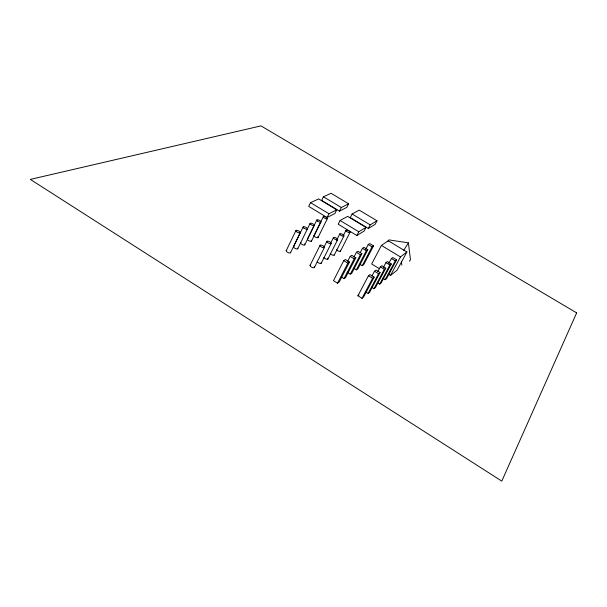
<?xml version="1.0" encoding="UTF-8"?>
<svg xmlns="http://www.w3.org/2000/svg" width="607" height="607" viewBox="0 0 607 607"><rect width="100%" height="100%" fill="white"/><g stroke="black" fill="none" stroke-linecap="round" stroke-linejoin="round"><path stroke-width="0.91" d="M286.216 250.653L295.92 230.592M310.526 202.647L308.713 206.395L327.105 217.511L334.943 213.482L336.764 209.802L318.69 198.929L310.526 202.647L328.956 213.77L336.764 209.802M290.548 252.702L300.283 232.663M293.53 246.685L303.128 226.935M297.779 248.695L310.078 223.406M323.425 196.774L321.649 200.409L339.488 211.137L346.832 207.359L348.615 203.793L331.065 193.292L323.425 196.774L341.301 207.503L348.615 203.793M307.415 239.135L316.801 219.992M304.767 244.826L314.289 225.409M314.009 235.554L323.319 216.646M311.49 241.138L320.936 221.965M327.105 217.511L328.956 213.77M318.015 237.519L327.34 218.687A2.253 0.759 26.3 0 0 324.669 216.593A2.253 0.759 26.3 0 0 323.979 217.723A2.253 0.759 26.3 0 0 327.34 218.687M310.094 265.335L320.064 245.296M339.488 211.137L341.301 207.503M324.009 247.11L326.885 241.358M314.38 267.512L324.388 247.489A2.428 0.888 26.5 0 0 321.52 245.175A2.428 0.888 26.5 0 0 320.769 246.518A2.428 0.888 26.5 0 0 324.388 247.489M340.087 220.485L338.213 224.226L356.855 235.501L364.124 231.062L366.013 227.397L347.69 216.373L340.087 220.485L358.767 231.76L366.013 227.397M330.496 243.468L333.463 237.557M321.24 263.226L331.134 243.521A2.382 0.85 26.6 0 0 328.296 241.252A2.382 0.85 26.6 0 0 327.59 242.55A2.382 0.85 26.6 0 0 331.134 243.521M336.468 240.547L339.821 233.892M327.856 259.083L337.636 239.682A2.345 0.827 26.7 0 0 334.844 237.466A2.345 0.827 26.7 0 0 334.169 238.726A2.345 0.827 26.7 0 0 337.636 239.682M352.098 213.99L350.269 217.617L368.343 228.49L375.149 224.34L376.993 220.781L359.215 210.136L352.098 213.99L370.217 224.863L376.993 220.781M343.061 236.077L345.96 230.349M334.252 255.084L343.926 235.979A2.299 0.797 26.8 0 0 341.164 233.801A2.299 0.797 26.8 0 0 340.527 235.03A2.299 0.797 26.8 0 0 343.926 235.979M340.436 251.215L349.996 232.398M343.744 260.631L333.486 280.684L337.53 283.188L339.23 281.989L349.503 262.019L345.421 259.523L343.744 260.631L347.841 263.142L349.503 262.019M356.855 235.501L358.767 231.76M347.652 261.329L350.186 256.397L351.81 255.327L355.823 257.778L345.671 277.429L344.04 278.583L341.642 277.111M337.53 283.188L347.841 263.142M368.343 228.49L370.217 224.863M353.904 257.163L356.408 252.307L357.978 251.275L361.924 253.673L351.893 273.029L350.315 274.144L347.181 272.217M344.04 278.583L354.222 258.855L355.823 257.778M360.27 252.512L362.417 248.354L363.934 247.36L367.819 249.72L357.91 268.772L356.377 269.849L354.063 268.438M350.315 274.144L360.376 254.72L361.924 253.673M365.672 249.454L368.221 244.538L369.686 243.582L373.51 245.896L363.722 264.66L362.242 265.707L359.959 264.311M356.377 269.849L366.317 250.721L367.819 249.72M362.242 265.707L372.061 246.867L373.51 245.896M388.154 274.03L390.513 275.464L397.099 270.183L406.895 251.981L388.222 240.751L381.416 245.425L371.666 263.984L379.519 268.772M357.91 295.791L368.449 275.76L370.027 274.576L374.155 277.103L363.593 297.043L362 298.325L357.91 295.791L358.98 294.949M371.894 276.155L374.496 271.23L376.014 270.085L380.073 272.566L369.648 292.195L368.108 293.424L365.695 291.937M362 298.325L372.599 278.294L374.155 277.103M377.751 271.708L380.323 266.852L381.788 265.752L385.779 268.18L375.49 287.513L374.003 288.697L371.628 287.24M368.108 293.424L378.571 273.719L380.073 272.566M383.298 267.619L385.946 262.634L387.365 261.571L391.295 263.954L381.128 282.983L379.694 284.137L377.357 282.703M374.003 288.697L384.33 269.296L385.779 268.18M388.768 263.468L391.386 258.552L392.752 257.527L396.621 259.864L386.576 278.613L385.195 279.728L382.888 278.317M379.694 284.137L389.891 265.024L391.295 263.954M385.195 279.728L395.263 260.904L396.621 259.864M390.513 275.464L400.461 256.92L406.895 251.981M409.49 261.268L410.453 259.697L408.42 242.853L388.875 239.886L387.865 241.427M403.526 250.653L408.42 242.853M381.416 245.425L400.461 256.92M368.221 244.538L372.061 246.867M391.386 258.552L395.263 260.904M362.417 248.354L366.317 250.721M385.946 262.634L389.891 265.024M356.408 252.307L360.376 254.72M380.323 266.852L384.33 269.296M350.186 256.397L354.222 258.855M374.496 271.23L378.571 273.719M368.449 275.76L372.599 278.294M401.394 261.571L401.849 265.13M340.193 250.494A2.246 0.812 26.9 0 1 339.343 251.381A2.246 0.812 26.9 0 1 336.551 249.727M317.727 236.738A2.231 0.797 26.3 0 1 317.294 237.732A2.231 0.797 26.3 0 1 314.563 236.518A2.231 0.797 26.3 0 1 314.479 235.296M311.118 240.251A2.269 0.827 26.2 0 1 310.86 241.358A2.269 0.827 26.2 0 1 308.068 240.213A2.269 0.827 26.2 0 1 307.81 238.885M334.138 254.515A2.284 0.835 26.8 0 1 332.856 255.19A2.284 0.835 26.8 0 1 330.208 253.415M304.373 243.968A2.314 0.857 26 0 1 304.122 245.114A2.314 0.857 26 0 1 301.322 244.006A2.314 0.857 26 0 1 300.913 242.603M327.537 258.233A2.322 0.865 26.7 0 1 326.763 259.288A2.322 0.865 26.7 0 1 323.819 257.558M297.62 248.096A2.352 0.888 25.9 0 1 296.793 248.969A2.352 0.888 25.9 0 1 294.008 247.648A2.352 0.888 25.9 0 1 294.054 246.396M321.073 262.543A2.36 0.895 26.6 0 1 320.048 263.423A2.36 0.895 26.6 0 1 317.18 261.769M290.45 252.171A2.398 0.918 25.8 0 1 289.44 252.982A2.398 0.918 25.8 0 1 286.663 251.617A2.398 0.918 25.8 0 1 286.754 250.365M314.153 266.716A2.405 0.926 26.4 0 1 313.516 267.778A2.405 0.926 26.4 0 1 310.617 266.458A2.405 0.926 26.4 0 1 310.579 265.084M576.65 312.886L501.792 481.116L30.35 179.406L260.98 125.884L576.65 312.886M346.559 231.366A2.261 0.766 26.9 0 0 349.966 232.443A2.261 0.766 26.9 0 0 347.409 230.303A2.261 0.766 26.9 0 0 346.559 231.366M317.484 221.047A2.291 0.789 26.2 0 0 320.913 222.018A2.291 0.789 26.2 0 0 318.205 219.886A2.291 0.789 26.2 0 0 317.484 221.047M310.769 224.476A2.329 0.812 26.1 0 0 314.267 225.463A2.329 0.812 26.1 0 0 311.528 223.285A2.329 0.812 26.1 0 0 310.769 224.476M303.811 228.035A2.375 0.842 26 0 0 307.385 229.029A2.375 0.842 26 0 0 304.608 226.806A2.375 0.842 26 0 0 303.811 228.035M296.603 231.715A2.413 0.873 25.8 0 0 300.253 232.716A2.413 0.873 25.8 0 0 297.445 230.448A2.413 0.873 25.8 0 0 296.603 231.715"/></g></svg>
